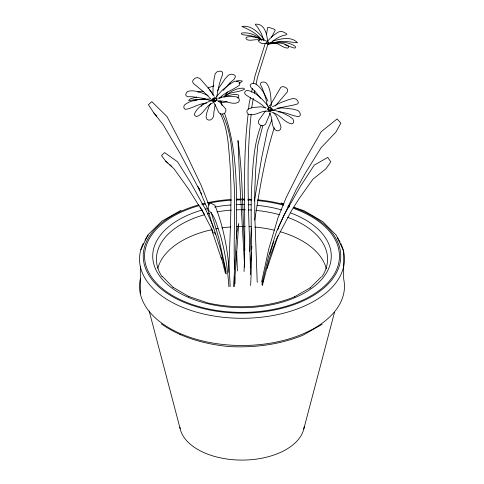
<?xml version="1.0" encoding="UTF-8"?>
<svg xmlns="http://www.w3.org/2000/svg" width="484" height="484" viewBox="0 0 484 484"><rect width="100%" height="100%" fill="white"/><g stroke="black" fill="none" stroke-linecap="round" stroke-linejoin="round"><path stroke-width="0.73" d="M212.924 95.1L213.063 87.628L214.218 77.815L215.229 73.616L217.032 71.82L219.337 71.178L221.351 71.287L222.495 72.255L222.676 74.494C219.391 82.092 217.776 90.26 216.584 98.409L213.293 98.125L212.052 101.029L202.294 98.185L192.39 96.776L187.828 96.685L186.092 95.79L185.711 94.483L186.419 92.668L187.931 91.343C194.737 89.54 201.888 92.922 208.15 95.463M244.033 271.512C246.368 219.125 241.673 166.526 248.123 114.309M250.609 285.481C252.394 254.191 250.531 222.87 251.396 191.573C252.769 169.999 252.963 148.001 260.289 127.407L261.281 125.416M228.708 272.504C229.912 235.883 232.35 199.214 229.9 162.588C228.375 145.98 228.061 128.423 220.19 113.31M233.56 286.716L236.682 232.846L238.733 223.511L234.323 286.619M249.786 251.402L251.426 228.339M250.246 267.815L251.438 252.182M251.668 249.199L251.892 246.223M251.129 114.496C245.37 167.742 249.26 221.267 250.651 274.628M251.674 107.829L253.326 98.21M248.594 109.154L249.066 103.999L250.464 97.381M254.796 220.063L255.068 217.818C259.999 187.52 264.851 157.01 274.283 127.722M254.384 200.999L261.687 157.717L267.41 130.547L271.911 119.808M266.533 34.394L267.628 27.473L268.916 27.37L274.482 29.276L275.233 30.226L271.439 37.474M230.487 84.053L230.626 83.29L229.682 83.2M254.354 93.025L254.796 90.804M256.115 84.137L257.44 77.476L268.124 43.596M251.547 92.232L252.327 88.554M253.41 83.405L254.959 76.049L265.19 43.608M261.56 282.148L268.705 249.218L277.955 217.836L286.292 197.284L305.289 159.472L321.188 131.727L337.07 118.967L340.893 123.075L335.836 132.18L320.959 147.88L305.077 173.605L296.057 189.909L279.25 225.556L277.774 229.815M261.892 284.646L268.336 257.228L276.576 231.552L283.939 215.253L300.558 186.086L314.267 165.117L327.777 157.403L330.814 161.88L325.962 168.753L312.858 179.268L299.227 198.458L291.41 210.855L276.745 238.6L269.237 258.668L262.328 285.687M262.975 281.803L263.508 279.613M269.727 254.07L273.823 241.183M262.77 125.979L257.833 144.879L255.788 167.688L254.802 189.607L254.711 213.668L257.228 282.372M303.795 428.963L334.517 312.295M201.392 106.395L201.755 105.185L203.818 103.394M271.609 110.836L272.159 109.069M267.071 268.505L278.137 235.563M215.186 104.441L213.861 112.355L213.65 116.329L212.367 118.538L210.492 119.99L208.314 120.02L206.795 119.046L206.051 116.825L206.843 112.651L209.203 105.911L210.794 103.673M270.362 112.748L265.534 124.243L263.574 125.489L261.287 125.719L259.406 124.582L258.462 122.93L258.607 120.57L264.488 112.367L265.928 110.987M140.759 249.986L147.795 235.127M217.534 90.925L219.113 87.677L225.121 78.765L228.442 75.141L231.092 74.179L233.536 74.548L235.079 75.546L235.369 76.998L234.123 79.255L230.239 82.564L223.136 90.429M270.012 111.374L271.33 108.718L268.85 110.152M269.957 105.79L280.877 87.223L282.886 86.569L284.949 87.187L286.818 88.36L287.696 89.849L287.333 91.936L275.299 105.954M215.265 101.652L216.457 99.553L215.507 97.665M220.504 98.064L221.684 96.189M223.898 97.048L227.704 91.924M216.463 96.6L222.198 90.218L230.257 83.744L234.552 81.258L237.208 81.118L239.175 82.177L239.931 83.653L239.441 85.19C233.022 90 224.709 92.329 219.149 98.536M267.21 41.479L272.395 36.149L277.961 32.253L280.502 31.339L282.638 31.684L286.316 33.517L286.921 34.176L286.207 34.86C280.242 35.634 275.172 39.246 270.592 42.919M148.116 234.686L161.892 221.14L181.04 210.28M321.461 276.745L310.111 287.962L310.474 287.671L294.399 296.861M208.029 88.245L208.786 87.507L210.607 87.017M224.146 97.102C229.422 91.204 238.176 92.807 244.493 89.268L243.936 88.257C236.676 87.586 229.537 92.051 224.364 96.842M211.798 99.879L214.563 97.78M225.677 96.951L227.407 95.772L234.359 94.344L238.043 94.755L238.902 95.82L238.394 97.314L237.196 97.877M269.231 43.203L267.882 44.044L276.364 43.233M213.323 102.632C205.936 105.064 203.8 114.399 196.619 116.523L194.967 115.7L194.356 114.236C196.897 107.309 204.393 103.249 211.006 100.745M322.108 324.341L302.96 335.206C279.316 344.814 253.707 347.972 228.327 346.514C204.599 344.057 180.992 337.705 161.251 323.863M272.438 106.819L280.097 102.85L289.299 99.426L293.631 98.44L296.087 99.153L297.696 100.787L298.356 102.463L297.848 103.8C289.892 106.577 280.762 106.413 272.976 110.406M214.231 101.537L216.796 100.23M239.06 83.411L242.042 81.548L242.206 80.967L238.854 80.592L236.144 81.288M267.954 108.464L270.526 107.23L269.673 105.216M212.899 101.307L214.224 100.726M197.768 92.135L201.556 91.252L203.625 91.44M211.145 86.799L213.94 85.862M227.147 101.707L223.136 102.554L221.291 102.13L220.377 101.156M193.969 100.878L197.902 99.565L205.186 98.924M294.738 296.746C267.392 307.842 236.906 309.337 208.211 303.057L188.548 296.426M272.522 41.158C280.212 38.895 291.41 35.925 297.539 42.78C289.874 42.241 281.682 39.821 274.035 42.798M217.764 98.319L224.134 96.679L232.701 96.425L237.208 97.03L238.951 98.536L239.386 100.599L238.376 102.269C232.017 105.591 224.903 99.438 218.072 101.422M271.972 43.312L269.219 43.99L268.644 43.094M268.215 41.926L267.059 42.175L266.055 43.318L261.941 43.657L258.783 41.618L258.607 40.517L260.271 39.47L262.951 39.652L268.215 41.926L268.408 44.159L266.012 43.143M196.716 97L190.587 98.766L189.177 99.807L188.712 100.769L196.189 99.389L205.089 99.274M266.587 43.53L272.395 42.326C278.252 42.483 282.045 47.849 287.792 48.11L288.694 47.172L288.155 45.992C281.579 41.104 273.557 43.596 266.164 43.614L266.95 43.79L265.813 43.082M206.632 103.062C199.239 103.449 192.892 108.065 185.85 109.372L184.301 108.725L183.738 106.946L184.38 105.107C191.271 99.401 201.259 99.093 209.85 99.075M272.982 42.749C280.345 41.684 288.978 41.836 295.192 46.355L295.567 47.686L294.859 48.049L293.346 47.807L284.828 44.691M218.726 101.102L219.839 101.029M277.429 108.198L282.517 107.92L292.899 109.088L297.714 110.4L299.717 112.203L300.376 114.351L299.911 115.906L298.507 116.62C291.652 115.821 285.306 111.81 278.197 111.877M213.033 101.41L215.628 101.301M268.487 107.878L271.264 107.763L272.304 110.648M268.68 111.399C261.421 109.62 254.856 117.134 247.983 113.976L246.882 112.113L247.046 110.358L248.782 108.712L253.15 107.508L260.967 106.795L266.139 107.896M269.056 110.987L270.858 111.102L272.583 109.892L280.696 112.01L288.978 116.106L292.784 118.852L293.752 121L293.334 122.96L291.931 123.898C284.229 122.845 279.964 113.807 271.929 112.506M214.884 100.442L216.3 100.612M259.497 40.033C255.594 38.901 251.71 40.922 247.748 39.984L246.205 38.901L245.914 37.879L247.161 37.008L251.045 36.518L258.141 37.879M211.968 100.539L214.206 100.908M212.44 99.758L216.064 100.49M281.059 202.977L283.902 203.933M293.842 207.291L303.783 210.643M179.873 334.722L180.217 334.837M213.94 101.549L212.633 100.938L212.252 99.686M212.76 98.978L214.63 100.007M270.84 111.544L267.652 109.759L269.104 107.309C263.32 100.327 256.611 92.111 247.288 90.333L245.533 91.04L244.595 92.638L245.152 94.289C251.48 99.244 259.841 101.719 265.268 108.089M215.634 100.557L213.16 99.129L214.164 101.156M304.127 210.758L322.749 221.618L336.289 235.248L343.374 250.585M188.893 296.547L172.982 287.26L173.351 287.556L162.201 276.273M270.362 107.799L272.02 108.93M214.896 97.931L217.177 99.492M258.74 38.29L261.124 39.954M261.517 40.142C256.078 35.622 248.74 35.707 242.103 34.624L241.353 33.699L241.837 33.003C249.163 32.023 256.708 35.265 262.128 40.069M217.643 100.49L219.827 102.166L225.822 109.039L225.846 111.181L224.8 113.141L222.834 114.061L220.916 113.994L218.962 112.772L213.589 101.864M226.3 273.956L220.504 249.236L212.942 225.659L206.117 210.431L190.569 182.547L177.586 161.825L164.608 152.599L161.505 155.6L165.716 161.19L167.936 163.102M169.606 164.536L171.826 166.454M165.716 161.19L173.98 168.747L188.264 188.645L204.254 214.097M211.29 99.383L204.175 92.359L193.128 83.157L192.59 81.203L193.491 79.551L195.288 78.087L197.309 77.591L199.807 78.396L208.888 88.753L214.279 96.207M261.699 39.815C256.702 33.299 249.199 29.681 241.897 26.475C250.851 24.648 259.182 33.015 264.21 39.579M208.985 205.192L201.235 185.535L182.498 146.204L167.047 116.638L151.825 101.664L148.4 104.707L153.876 112.96L156.834 116.263M260.755 98.288L254.729 91.034L251.045 87.616L250.186 85.626L250.694 84.295L252.491 83.357L254.638 83.405C261.384 86.878 264.857 94.61 267.973 101.198M273.738 112.826L276.358 116.063L279.782 123.166L281.059 127.365L280.309 129.549L278.481 130.843L276.328 130.638C270.405 126.947 273.363 118.193 269.425 112.966M153.876 112.96L163.023 124.515L180.066 153.386L199.366 189.764M209.306 89.431L212.736 93.926M267.646 108.688L269.025 110.848M200.334 207.067L211.671 228.938M222.331 114.067C233.385 136.022 232.229 161.474 234.238 185.39C235.278 213.25 233.476 241.117 234.54 268.977M198.948 188.155L200.17 190.908M200.781 192.281L201.701 194.344M197.944 186.425L207.781 209.518L213.329 227.94M212.016 229.604L213.317 233.113M211.199 228.273L221.527 259.091M263.726 40.499L261.457 33.65L257.621 27.134L255.455 24.89L255.437 24.2C264.712 23.341 267.12 34.461 267.579 41.618M220.692 101.083L222.053 105.403M224.552 113.323C238.57 153.319 236.482 196.492 236.543 238.249M214.606 232.193L215.247 234.316M211.23 212.379L218.828 238.424L226.125 271.488M149.163 311.012L180.127 428.594M221.255 257.107L225.477 273.533M267.549 106.468L265.674 97.853L262.413 88.608L260.537 84.73L260.725 82.945L261.941 82.171L264.022 82.008L265.952 82.716C271.288 88.729 270.629 97.992 271.445 105.579M228.92 286.728C227.692 269.074 225.145 251.529 220.159 234.522C216.953 226.337 215.664 216.596 208.798 210.528L208.126 206.989L209.79 202.717L214.92 205.264C225.308 231.128 229.18 258.91 230.136 286.607M244.668 267.168L239.507 176.993L237.995 140.542C243.216 176.835 242.224 213.855 244.856 250.428M237.402 270.931L236.658 251.656M234.813 277.048L235.036 283.66M343.658 251.716L343.658 278.929A102.463 59.157 0 0 1 241.474 345.503A102.463 59.157 0 0 1 140.481 278.324M140.342 266.551L140.342 293.77M157.851 268.269A85.117 49.144 0 0 1 159.581 263.369M159.895 262.685A85.117 49.144 0 0 1 212.071 229.646M215.834 228.884A85.117 49.144 0 0 1 218.115 228.484M221.823 227.91A85.117 49.144 0 0 1 230.584 226.954M236.525 226.609A85.117 49.144 0 0 1 242.436 226.506M243.912 226.518A85.117 49.144 0 0 1 245.388 226.548M249.097 226.675A85.117 49.144 0 0 1 251.323 226.802M255.026 227.087A85.117 49.144 0 0 1 274.24 230.166M280.061 231.691A85.117 49.144 0 0 1 324.044 262.558M324.328 263.175A85.117 49.144 0 0 1 326.276 268.771M290.823 212.978A89.28 51.546 0 0 1 306.947 291.501A89.28 51.546 0 0 1 170.235 286.794A89.28 51.546 0 0 1 202.403 209.935M205.319 209.136A89.28 51.546 0 0 1 207.521 208.586M214.612 207.073A89.28 51.546 0 0 1 230.801 204.992M236.029 204.702A89.28 51.546 0 0 1 244.353 204.605M248.135 204.708A89.28 51.546 0 0 1 251.136 204.859M257.064 205.325A89.28 51.546 0 0 1 281.694 209.965M304.188 426.809A62.369 36.01 0 0 1 242.309 460.084A62.369 36.01 0 0 1 179.86 427.16M287.659 217.352A85.571 49.404 0 0 1 322.181 276.388M161.922 276.546A85.571 49.404 0 0 1 204.569 214.708M207.473 213.934A85.571 49.404 0 0 1 209.663 213.396M216.917 211.901A85.571 49.404 0 0 1 231.267 210.123M236.446 209.838A85.571 49.404 0 0 1 245.442 209.772M248.431 209.874A85.571 49.404 0 0 1 251.402 210.032M255.879 210.389A85.571 49.404 0 0 1 279.661 214.775M340.79 243.434A102.463 59.157 0 0 1 248.788 318.163A102.463 59.157 0 0 1 140.481 251.111M140.65 250.422A102.463 59.157 0 0 1 143.161 243.531M144.952 240.149A102.463 59.157 0 0 1 148.346 235.133M337.318 237.426A102.463 59.157 0 0 1 340.113 242.073M293.213 207.382A98.754 57.015 0 0 1 315.181 294.417A98.754 57.015 0 0 1 163.005 290.352A98.754 57.015 0 0 1 198.803 204.859M201.731 204.073A98.754 57.015 0 0 1 204.678 203.347M207.491 202.711A98.754 57.015 0 0 1 231.068 199.468M236.204 199.214A98.754 57.015 0 0 1 244.366 199.13M248.068 199.22A98.754 57.015 0 0 1 251.753 199.396M257.633 199.832A98.754 57.015 0 0 1 283.201 204.315M288.27 205.761A98.754 57.015 0 0 1 289.698 206.208M293.637 208.416A97.447 56.265 0 0 1 313.68 294.248A97.447 56.265 0 0 1 163.876 289.759A97.447 56.265 0 0 1 199.19 205.591M202.167 204.786A97.447 56.265 0 0 1 205.174 204.042M208.029 203.401A97.447 56.265 0 0 1 231.255 200.213M236.476 199.959A97.447 56.265 0 0 1 240.996 199.874M242.502 199.868A97.447 56.265 0 0 1 244.765 199.892M247.778 199.971A97.447 56.265 0 0 1 251.517 200.14M257.494 200.588A97.447 56.265 0 0 1 283.491 205.222M287.907 206.505A97.447 56.265 0 0 1 289.359 206.958"/></g></svg>
